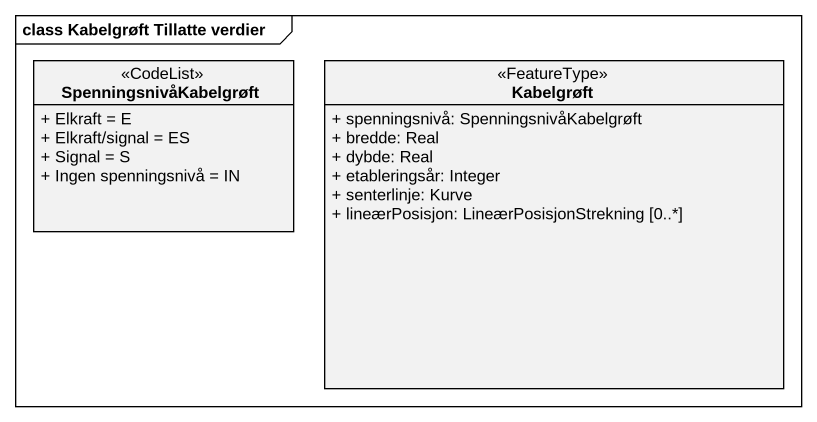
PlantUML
@startuml
mainframe class Kabelgrøft Tillatte verdier
hide circle
hide empty members
skinparam classAttributeIconSize 0
class SpenningsnivåKabelgrøft <<CodeList>> {
  + Elkraft = E
  + Elkraft/signal = ES
  + Signal = S
  + Ingen spenningsnivå = IN
}
class Kabelgrøft <<FeatureType>> {
  + spenningsnivå: SpenningsnivåKabelgrøft
  + bredde: Real
  + dybde: Real
  + etableringsår: Integer
  + senterlinje: Kurve
  + lineærPosisjon: LineærPosisjonStrekning [0..*]
}
@enduml
